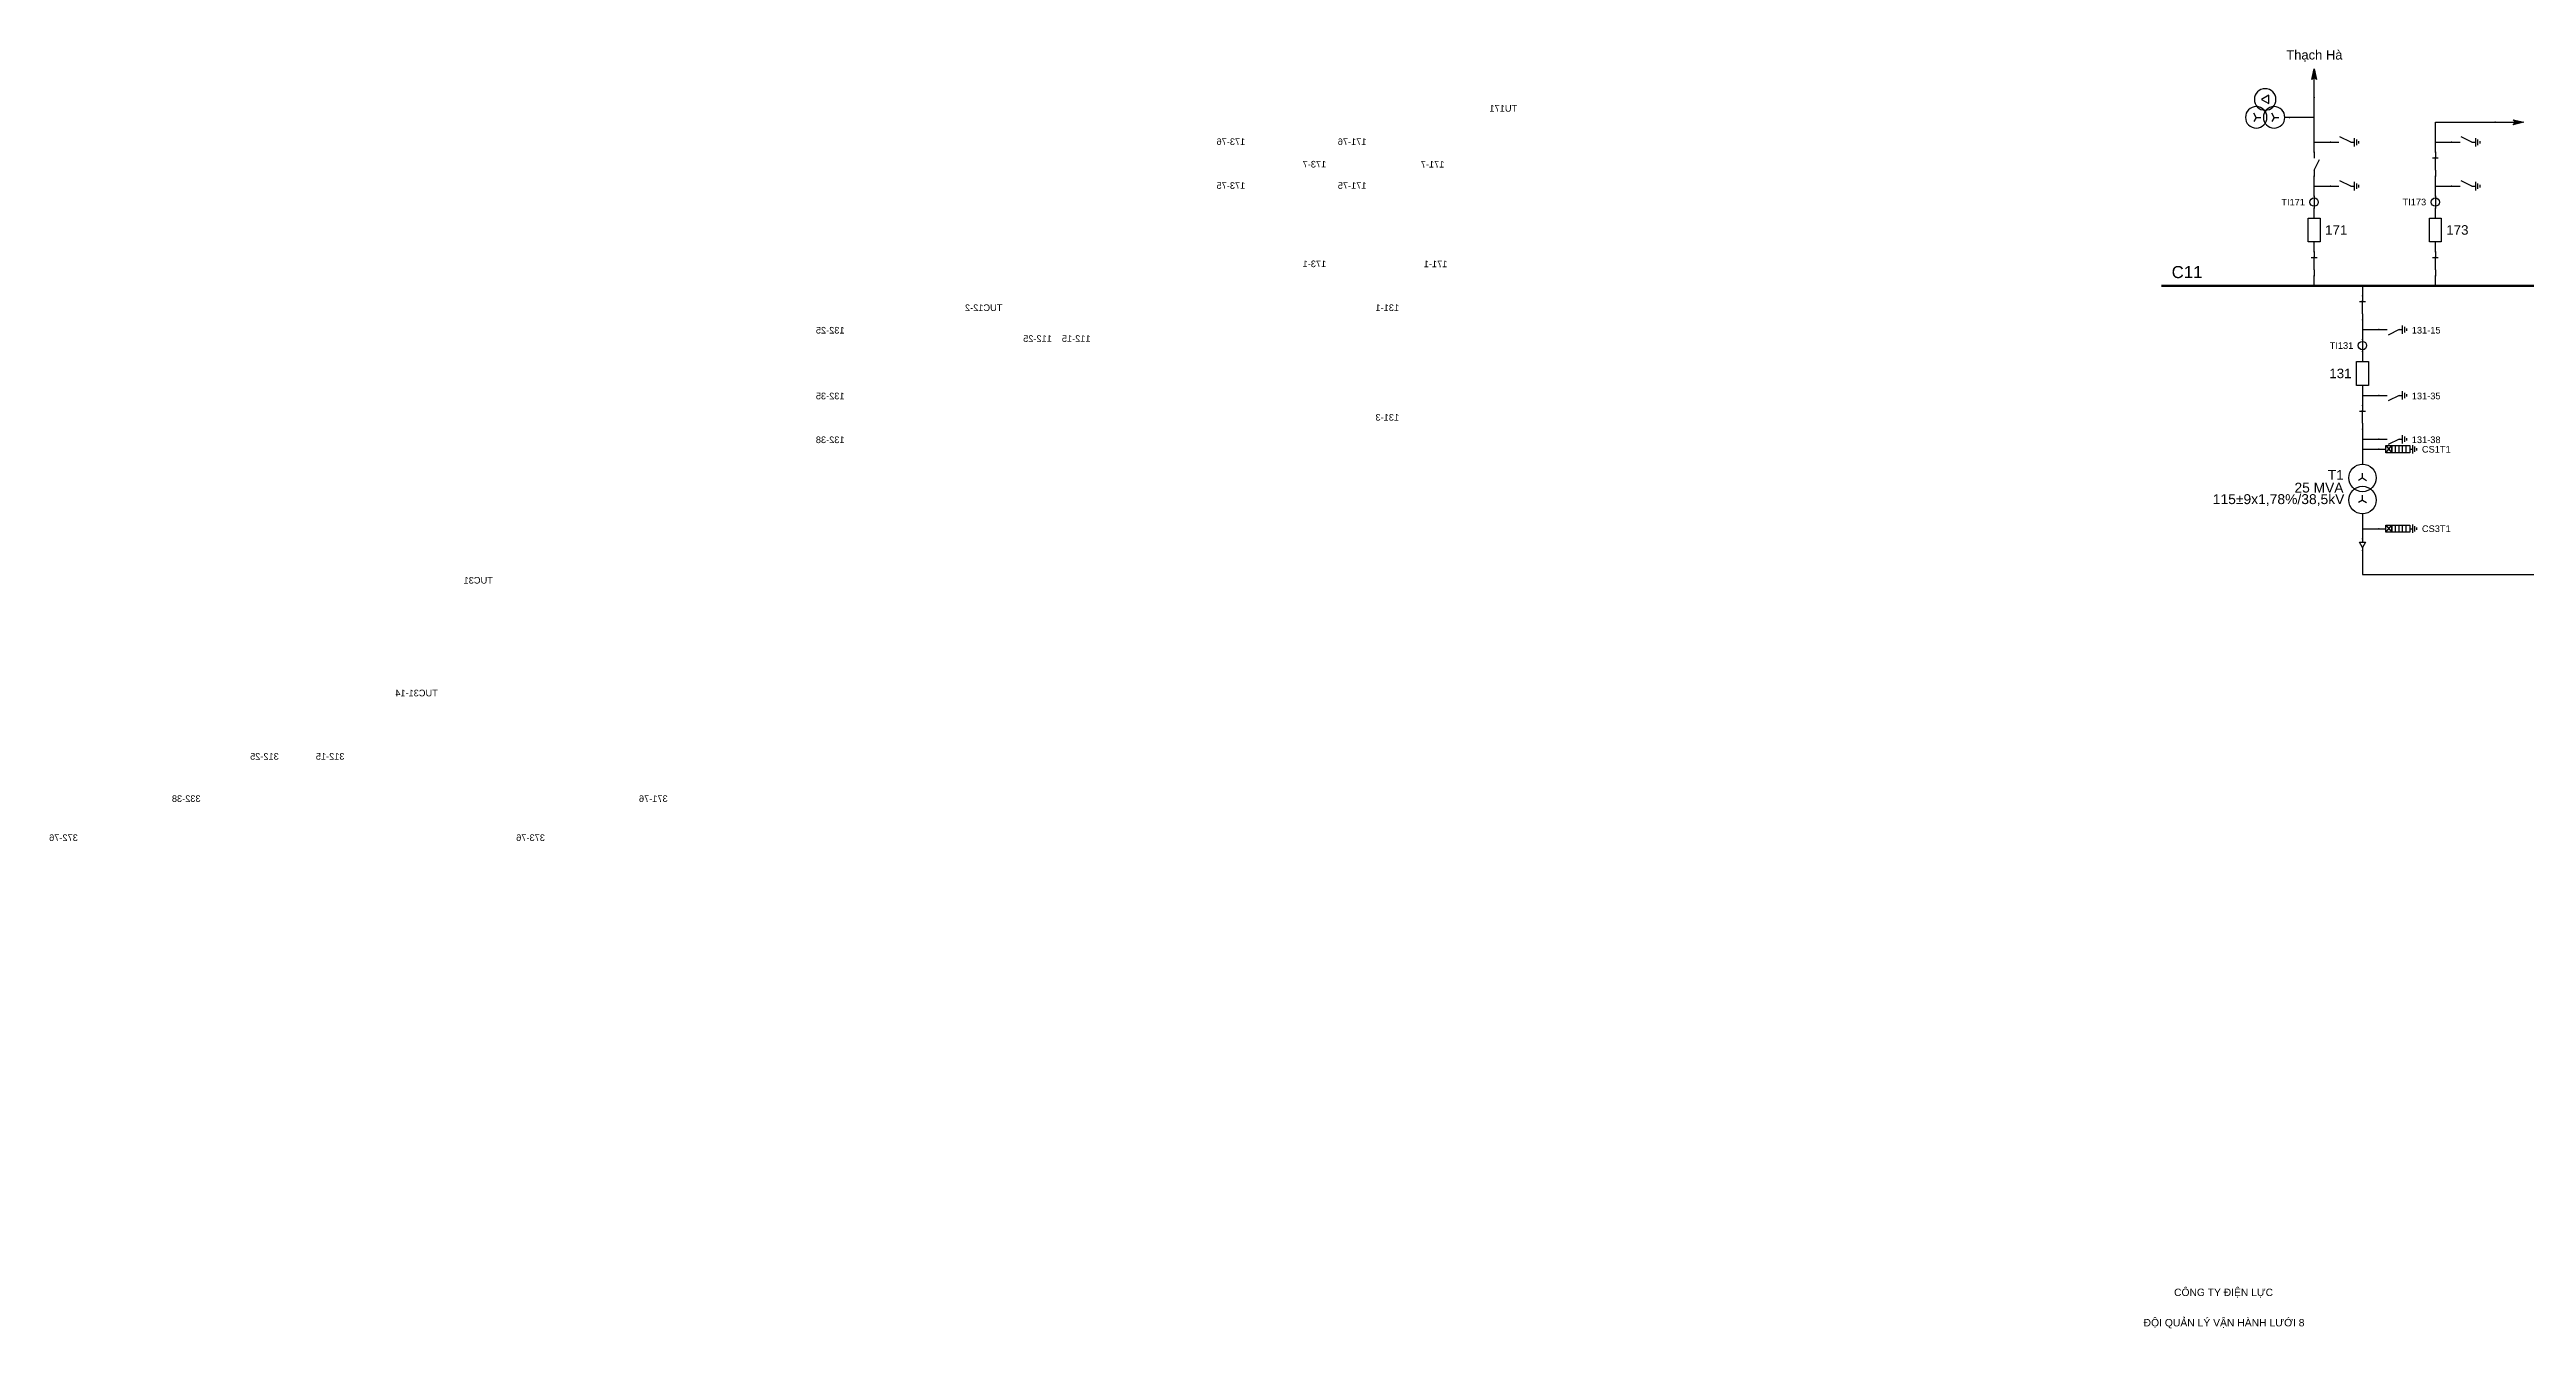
# Model space of a CAD drawing. Header units: millimetres. Extents: x -380 to 411, y 8 to 290.
# Drawn here: x -380 to 139, y 13 to 281 of the extents above; entities that cross this region are included whole.
import ezdxf

# ---------------------------------------------------------------- set-up
doc = ezdxf.new("R2010")
doc.units = ezdxf.units.MM
for name, color, linetype, lineweight in [('BUSBAR_110KV', 1, 'Continuous', 50), ('HV_110KV', 1, 'Continuous', 25), ('MV_35KV', 30, 'Continuous', 25)]:
    doc.layers.add(name, color=color, linetype=linetype, lineweight=lineweight)
doc.layers.add('SYM_PORTS', color=8, linetype='Continuous', plot=False)
doc.layers.add('TEXT', color=7, linetype='Continuous')
doc.styles.add('SLD_TEXT', font='arial.ttf')

# ---------------------------------------------------------------- blocks, each defined once
blk = doc.blocks.new('SYM_DISCONNECTOR_CLOSED')
at = {"lineweight": 25}
for points in [[(-0.625, 1.25), (0.625, 1.25)], [(0, 2.5), (0, 1.25)], [(0, -1.25), (0, 1.5)], [(0, -1.25), (0, -2.5)]]:
    blk.add_lwpolyline(points, dxfattribs=at)
at = {"layer": 'SYM_PORTS'}
for p in [(0, 2.5), (0, -2.5)]:
    blk.add_point(p, dxfattribs=at)
blk.add_attdef('DEVICE_CODE', (1.625, -0.5), '', height=2)
blk = doc.blocks.new('SYM_CIRCUIT_BREAKER')
at = {"lineweight": 25}
blk.add_lwpolyline([(-1.25, 2.5), (1.25, 2.5), (1.25, -2.5), (-1.25, -2.5)], close=True, dxfattribs=at)
at = {"layer": 'SYM_PORTS'}
for p in [(0, 2.5), (0, -2.5)]:
    blk.add_point(p, dxfattribs=at)
blk.add_attdef('DEVICE_CODE', (2.25, -0.5), '', height=2)
at = {"flags": 1}
blk.add_attdef('RATING', (2.25, -3.5), '', height=2, dxfattribs=at)
blk = doc.blocks.new('SYM_CURRENT_TRANSFORMER')
at = {"lineweight": 25}
blk.add_lwpolyline([(0, 1.25), (0, -1.25)], dxfattribs=at)
blk.add_circle((0, 0), 0.875, dxfattribs=at)
at = {"layer": 'SYM_PORTS'}
for p in [(0, 1.25), (0, -1.25)]:
    blk.add_point(p, dxfattribs=at)
blk.add_attdef('DEVICE_CODE', (1.875, -1.75), '', height=2)
at = {"flags": 1}
blk.add_attdef('RATIO', (1.875, -4.75), '', height=2, dxfattribs=at)
blk = doc.blocks.new('SYM_EARTHING_SWITCH_OPEN')
at = {"lineweight": 25}
for points in [[(0, -1.25), (-1.125, 1)], [(0, 3), (0, 1.25)], [(-0.875, -2), (0.875, -2)], [(-0.5625, -2.4375), (0.5625, -2.4375)], [(-0.25, -2.875), (0.25, -2.875)], [(0, -1.25), (0, -2)]]:
    blk.add_lwpolyline(points, dxfattribs=at)
at = {"layer": 'SYM_PORTS'}
blk.add_point((0, 3), dxfattribs=at)
blk.add_attdef('DEVICE_CODE', (1.875, 0), '', height=2)
blk = doc.blocks.new('SYM_DISCONNECTOR_OPEN')
at = {"lineweight": 25}
for points in [[(0, -1.25), (-1.125, 1)], [(0, 2.5), (0, 1.25)], [(0, -1.25), (0, -2.5)]]:
    blk.add_lwpolyline(points, dxfattribs=at)
at = {"layer": 'SYM_PORTS'}
for p in [(0, 2.5), (0, -2.5)]:
    blk.add_point(p, dxfattribs=at)
blk.add_attdef('DEVICE_CODE', (1, -0.5), '', height=2)
blk = doc.blocks.new('SYM_VOLTAGE_TRANSFORMER')
at = {"lineweight": 25}
for points in [[(0, 1.375), (-0.8625, 0.875)], [(0, 4.625), (0, 3.625)], [(0, 1.375), (0, 2.375)], [(0, 1.375), (0.8625, 0.875)], [(0, -2.375), (-0.8625, -2.875)], [(0, -2.375), (0, -1.375)], [(0, -2.375), (0.8625, -2.875)]]:
    blk.add_lwpolyline(points, dxfattribs=at)
blk.add_lwpolyline([(2.875, 0.25), (4.625, 0.25), (3.75, -1.25)], close=True, dxfattribs=at)
for centre in [(0, 1.375), (3.75, -0.5), (0, -2.375)]:
    blk.add_circle(centre, 2.25, dxfattribs=at)
at = {"layer": 'SYM_PORTS'}
blk.add_point((0, 4.625), dxfattribs=at)
blk.add_attdef('DEVICE_CODE', (7, 1.625), '', height=2)
at = {"flags": 1}
blk.add_attdef('RATIO', (7, -1.375), '', height=2, dxfattribs=at)
blk = doc.blocks.new('SYM_LINE_FEEDER_ARROW')
blk.add_hatch(color=7).paths.add_polyline_path([(0, -3), (-0.5, -0.75), (0, -1.25), (0.5, -0.75)])
at = {"lineweight": 25}
blk.add_lwpolyline([(0, 3), (0, -1.25)], dxfattribs=at)
blk.add_lwpolyline([(0, -3), (-0.5, -0.75), (0, -1.25), (0.5, -0.75)], close=True, dxfattribs=at)
at = {"layer": 'SYM_PORTS'}
blk.add_point((0, 3), dxfattribs=at)
blk.add_attdef('LINE_NAME', (1.5, 0), '', height=2)
blk = doc.blocks.new('SYM_SURGE_ARRESTER')
at = {"lineweight": 25}
for points in [[(-0.75, 2.5), (0.75, 2.5), (0.75, 1.25), (-0.75, 1.25)], [(-0.75, 1.25), (0.75, 1.25), (0.75, -2.5), (-0.75, -2.5)]]:
    blk.add_lwpolyline(points, close=True, dxfattribs=at)
for points in [[(-0.75, 2.5), (0.75, 1.25)], [(0.75, 2.5), (-0.75, 1.25)], [(-0.75, 0.5), (0.75, 0.5)], [(0, 4), (0, 2.5)], [(-0.875, -3.125), (0.875, -3.125)], [(-0.75, -0.25), (0.75, -0.25)], [(-0.75, -1), (0.75, -1)], [(-0.75, -1.75), (0.75, -1.75)], [(-0.5625, -3.5625), (0.5625, -3.5625)], [(-0.25, -4), (0.25, -4)], [(0, -2.5), (0, -3.125)]]:
    blk.add_lwpolyline(points, dxfattribs=at)
at = {"layer": 'SYM_PORTS'}
blk.add_point((0, 4), dxfattribs=at)
blk.add_attdef('DEVICE_CODE', (1.875, 1), '', height=2)
blk = doc.blocks.new('SYM_TRANSFORMER_2W')
at = {"lineweight": 25}
for points in [[(0, 2.3125), (-0.8625, 1.8125)], [(0, 2.3125), (0, 3.3125)], [(0, 2.3125), (0.8625, 1.8125)], [(0, -2.3125), (-0.8625, -2.8125)], [(0, -2.3125), (0, -1.3125)], [(0, -2.3125), (0.8625, -2.8125)]]:
    blk.add_lwpolyline(points, dxfattribs=at)
for centre in [(0, 2.3125), (0, -2.3125)]:
    blk.add_circle(centre, 2.875, dxfattribs=at)
at = {"layer": 'SYM_PORTS'}
for p in [(0, 5.1875), (0, -5.1875)]:
    blk.add_point(p, dxfattribs=at)
blk.add_attdef('DEVICE_CODE', (3.875, 2.1875), '', height=2)
at = {"flags": 1}
for tag, p in [('POWER', (3.875, -0.8125)), ('VOLTAGE_RATIO', (3.875, -3.8125))]:
    blk.add_attdef(tag, p, '', height=2, dxfattribs=at)
blk = doc.blocks.new('SYM_CABLE_TERMINATION')
at = {"lineweight": 25}
blk.add_lwpolyline([(-0.625, 0.5), (0.625, 0.5), (0, -0.625)], close=True, dxfattribs=at)
for points in [[(0, 1.25), (0, 0.5)], [(0, -0.625), (0, -1.25)]]:
    blk.add_lwpolyline(points, dxfattribs=at)
at = {"layer": 'SYM_PORTS'}
for p in [(0, 1.25), (0, -1.25)]:
    blk.add_point(p, dxfattribs=at)

msp = doc.modelspace()

# ---------------------------------------------------------------- linework, layer by layer
at = {"layer": 'BUSBAR_110KV', "const_width": 0.481}
msp.add_lwpolyline([(62.1, 231.1), (155.98, 231.1)], dxfattribs=at)
at = {"layer": 'HV_110KV'}
for points in [[(94.12, 266.37), (94.12, 270.55)], [(94.12, 266.37), (88.99, 266.37)], [(94.12, 261.14), (94.12, 266.37)], [(119.52, 261.14), (119.52, 265.33), (132.06, 265.33)], [(94.12, 259.05), (94.12, 261.14)], [(94.12, 261.14), (97.54, 261.14)], [(119.52, 259.05), (119.52, 261.14)], [(119.52, 261.14), (122.94, 261.14)], [(94.12, 251.96), (94.12, 254.05)], [(94.12, 249.87), (94.12, 251.96)], [(94.12, 251.96), (97.54, 251.96)], [(119.52, 251.96), (119.52, 254.05)], [(119.52, 249.87), (119.52, 251.96)], [(119.52, 251.96), (122.94, 251.96)], [(94.12, 245.28), (94.12, 247.37)], [(119.52, 245.28), (119.52, 247.37)], [(94.12, 238.19), (94.12, 240.28)], [(119.52, 238.19), (119.52, 240.28)], [(94.12, 231.1), (94.12, 233.19)], [(104.25, 231.1), (104.25, 229)], [(119.52, 231.1), (119.52, 233.19)], [(104.25, 224), (104.25, 221.91)], [(104.25, 221.91), (107.67, 221.91)], [(104.25, 221.91), (104.25, 219.82)], [(104.25, 217.32), (104.25, 215.23)], [(104.25, 210.23), (104.25, 208.14)], [(104.25, 208.14), (107.67, 208.14)], [(104.25, 208.14), (104.25, 206.05)], [(104.25, 201.05), (104.25, 198.96)], [(104.25, 198.96), (107.67, 198.96)], [(104.25, 198.96), (104.25, 196.87)], [(104.25, 196.87), (107.67, 196.87)], [(104.25, 196.87), (104.25, 193.73)]]:
    msp.add_lwpolyline(points, dxfattribs=at)
at = {"layer": 'MV_35KV'}
for points in [[(104.25, 183.35), (104.25, 180.22)], [(104.25, 180.22), (107.67, 180.22)], [(104.25, 180.22), (104.25, 178.13)], [(104.25, 175.63), (104.25, 172.93), (104.25, 170.66), (267.26, 170.66), (267.26, 167.96)]]:
    msp.add_lwpolyline(points, dxfattribs=at)

# ---------------------------------------------------------------- block references
at = {"layer": 'HV_110KV'}
for p, rotation in [((94.12, 273.55), 180), ((135.06, 265.33), 90)]:
    msp.add_blockref('SYM_LINE_FEEDER_ARROW', p, dxfattribs=dict(at, rotation=rotation))
ref = msp.add_blockref('SYM_VOLTAGE_TRANSFORMER', (84.36, 266.37), dxfattribs=dict(at, xscale=-1, rotation=270))
ref.add_attrib('DEVICE_CODE', 'TU171', (72.88, 267.56), dxfattribs={"layer": 'TEXT', "extrusion": (0, 0, -1), "height": 1.385, "style": 'SLD_TEXT'})
ref = msp.add_blockref('SYM_EARTHING_SWITCH_OPEN', (125.94, 261.14), dxfattribs=dict(at, xscale=-1, rotation=90))
ref.add_attrib('DEVICE_CODE', '173-76', (129.86, 260.58), dxfattribs={"layer": 'TEXT', "extrusion": (0, 0, -1), "height": 1.385, "style": 'SLD_TEXT'})
ref = msp.add_blockref('SYM_EARTHING_SWITCH_OPEN', (100.54, 261.14), dxfattribs=dict(at, xscale=-1, rotation=90))
ref.add_attrib('DEVICE_CODE', '171-76', (104.46, 260.58), dxfattribs={"layer": 'TEXT', "extrusion": (0, 0, -1), "height": 1.385, "style": 'SLD_TEXT'})
ref = msp.add_blockref('SYM_DISCONNECTOR_CLOSED', (119.52, 256.55), dxfattribs=dict(at, xscale=-1))
ref.add_attrib('DEVICE_CODE', '173-7', (112.9, 255.87), dxfattribs={"layer": 'TEXT', "extrusion": (0, 0, -1), "height": 1.385, "style": 'SLD_TEXT'})
ref = msp.add_blockref('SYM_DISCONNECTOR_OPEN', (94.12, 256.55), dxfattribs=dict(at, xscale=-1))
ref.add_attrib('DEVICE_CODE', '171-7', (88.13, 255.86), dxfattribs={"layer": 'TEXT', "extrusion": (0, 0, -1), "height": 1.385, "style": 'SLD_TEXT'})
ref = msp.add_blockref('SYM_EARTHING_SWITCH_OPEN', (125.94, 251.96), dxfattribs=dict(at, xscale=-1, rotation=90))
ref.add_attrib('DEVICE_CODE', '173-75', (129.86, 251.4), dxfattribs={"layer": 'TEXT', "extrusion": (0, 0, -1), "height": 1.385, "style": 'SLD_TEXT'})
ref = msp.add_blockref('SYM_EARTHING_SWITCH_OPEN', (100.54, 251.96), dxfattribs=dict(at, xscale=-1, rotation=90))
ref.add_attrib('DEVICE_CODE', '171-75', (104.46, 251.4), dxfattribs={"layer": 'TEXT', "extrusion": (0, 0, -1), "height": 1.385, "style": 'SLD_TEXT'})
ref = msp.add_blockref('SYM_CURRENT_TRANSFORMER', (94.12, 248.62), dxfattribs=at)
ref.add_attrib('DEVICE_CODE', 'TI171', (87.25, 247.92), dxfattribs={"layer": 'TEXT', "height": 1.385, "style": 'SLD_TEXT'})
ref = msp.add_blockref('SYM_CURRENT_TRANSFORMER', (119.52, 248.62), dxfattribs=at)
ref.add_attrib('DEVICE_CODE', 'TI173', (112.65, 247.94), dxfattribs={"layer": 'TEXT', "height": 1.385, "style": 'SLD_TEXT'})
ref = msp.add_blockref('SYM_CIRCUIT_BREAKER', (94.12, 242.78), dxfattribs=at)
ref.add_attrib('DEVICE_CODE', '171', (96.42, 241.78), dxfattribs={"layer": 'TEXT', "height": 1.996, "style": 'SLD_TEXT'})
ref = msp.add_blockref('SYM_CIRCUIT_BREAKER', (119.52, 242.78), dxfattribs=at)
ref.add_attrib('DEVICE_CODE', '173', (121.81, 241.79), dxfattribs={"layer": 'TEXT', "height": 1.997, "style": 'SLD_TEXT'})
ref = msp.add_blockref('SYM_DISCONNECTOR_CLOSED', (119.52, 235.69), dxfattribs=dict(at, xscale=-1))
ref.add_attrib('DEVICE_CODE', '173-1', (112.9, 235), dxfattribs={"layer": 'TEXT', "extrusion": (0, 0, -1), "height": 1.385, "style": 'SLD_TEXT'})
ref = msp.add_blockref('SYM_DISCONNECTOR_CLOSED', (94.12, 235.69), dxfattribs=dict(at, xscale=-1))
ref.add_attrib('DEVICE_CODE', '171-1', (87.5, 234.99), dxfattribs={"layer": 'TEXT', "extrusion": (0, 0, -1), "height": 1.385, "style": 'SLD_TEXT'})
ref = msp.add_blockref('SYM_DISCONNECTOR_CLOSED', (190.28, 226.5), dxfattribs=dict(at, xscale=-1))
ref.add_attrib('DEVICE_CODE', 'TUC12-2', (180.76, 225.81), dxfattribs={"layer": 'TEXT', "extrusion": (0, 0, -1), "height": 1.385, "style": 'SLD_TEXT'})
ref = msp.add_blockref('SYM_DISCONNECTOR_CLOSED', (104.25, 226.5), dxfattribs=dict(at, xscale=-1))
ref.add_attrib('DEVICE_CODE', '131-1', (97.63, 225.82), dxfattribs={"layer": 'TEXT', "extrusion": (0, 0, -1), "height": 1.385, "style": 'SLD_TEXT'})
ref = msp.add_blockref('SYM_EARTHING_SWITCH_OPEN', (167.25, 224.67), dxfattribs=dict(at, xscale=-1))
ref.add_attrib('DEVICE_CODE', '112-25', (170.39, 219.36), dxfattribs={"layer": 'TEXT', "extrusion": (0, 0, -1), "height": 1.385, "style": 'SLD_TEXT'})
ref = msp.add_blockref('SYM_EARTHING_SWITCH_OPEN', (165.16, 224.67), dxfattribs=dict(at, xscale=-1))
ref.add_attrib('DEVICE_CODE', '112-15', (162.28, 219.36), dxfattribs={"layer": 'TEXT', "extrusion": (0, 0, -1), "height": 1.385, "style": 'SLD_TEXT'})
ref = msp.add_blockref('SYM_EARTHING_SWITCH_OPEN', (223.77, 221.91), dxfattribs=dict(at, xscale=-1, rotation=270))
ref.add_attrib('DEVICE_CODE', '132-25', (213.83, 221.1), dxfattribs={"layer": 'TEXT', "extrusion": (0, 0, -1), "height": 1.385, "style": 'SLD_TEXT'})
ref = msp.add_blockref('SYM_CURRENT_TRANSFORMER', (104.25, 218.57), dxfattribs=at)
ref.add_attrib('DEVICE_CODE', 'TI131', (97.38, 217.89), dxfattribs={"layer": 'TEXT', "height": 1.385, "style": 'SLD_TEXT'})
ref = msp.add_blockref('SYM_EARTHING_SWITCH_OPEN', (110.67, 221.91), dxfattribs=dict(at, rotation=90))
ref.add_attrib('DEVICE_CODE', '131-15', (114.59, 221.1), dxfattribs={"layer": 'TEXT', "height": 1.385, "style": 'SLD_TEXT'})
ref = msp.add_blockref('SYM_CIRCUIT_BREAKER', (104.25, 212.73), dxfattribs=at)
ref.add_attrib('DEVICE_CODE', '131', (97.3, 211.75), dxfattribs={"layer": 'TEXT', "height": 1.997, "style": 'SLD_TEXT'})
ref = msp.add_blockref('SYM_EARTHING_SWITCH_OPEN', (223.77, 208.14), dxfattribs=dict(at, xscale=-1, rotation=270))
ref.add_attrib('DEVICE_CODE', '132-35', (213.83, 207.33), dxfattribs={"layer": 'TEXT', "extrusion": (0, 0, -1), "height": 1.385, "style": 'SLD_TEXT'})
ref = msp.add_blockref('SYM_EARTHING_SWITCH_OPEN', (110.67, 208.14), dxfattribs=dict(at, rotation=90))
ref.add_attrib('DEVICE_CODE', '131-35', (114.59, 207.33), dxfattribs={"layer": 'TEXT', "height": 1.385, "style": 'SLD_TEXT'})
ref = msp.add_blockref('SYM_DISCONNECTOR_CLOSED', (104.25, 203.55), dxfattribs=dict(at, xscale=-1))
ref.add_attrib('DEVICE_CODE', '131-3', (97.63, 202.86), dxfattribs={"layer": 'TEXT', "extrusion": (0, 0, -1), "height": 1.385, "style": 'SLD_TEXT'})
ref = msp.add_blockref('SYM_EARTHING_SWITCH_OPEN', (223.77, 198.96), dxfattribs=dict(at, xscale=-1, rotation=270))
ref.add_attrib('DEVICE_CODE', '132-38', (213.83, 198.15), dxfattribs={"layer": 'TEXT', "extrusion": (0, 0, -1), "height": 1.385, "style": 'SLD_TEXT'})
ref = msp.add_blockref('SYM_EARTHING_SWITCH_OPEN', (110.67, 198.96), dxfattribs=dict(at, rotation=90))
ref.add_attrib('DEVICE_CODE', '131-38', (114.59, 198.15), dxfattribs={"layer": 'TEXT', "height": 1.385, "style": 'SLD_TEXT'})
ref = msp.add_blockref('SYM_SURGE_ARRESTER', (111.67, 196.87), dxfattribs=dict(at, rotation=90))
ref.add_attrib('DEVICE_CODE', 'CS1T1', (116.71, 196.17), dxfattribs={"layer": 'TEXT', "height": 1.385, "style": 'SLD_TEXT'})
ref = msp.add_blockref('SYM_TRANSFORMER_2W', (104.25, 188.54), dxfattribs=at)
ref.add_attrib('DEVICE_CODE', 'T1', (96.99, 190.47), dxfattribs={"layer": 'TEXT', "height": 2.046, "style": 'SLD_TEXT'})
at = {"layer": 'MV_35KV'}
msp.add_blockref('SYM_CABLE_TERMINATION', (104.25, 176.88), dxfattribs=at)
ref = msp.add_blockref('SYM_SURGE_ARRESTER', (111.67, 180.22), dxfattribs=dict(at, rotation=90))
ref.add_attrib('DEVICE_CODE', 'CS3T1', (116.71, 179.53), dxfattribs={"layer": 'TEXT', "height": 1.385, "style": 'SLD_TEXT'})
ref = msp.add_blockref('SYM_VOLTAGE_TRANSFORMER', (288.73, 163.04), dxfattribs=dict(at, xscale=-1, rotation=180))
ref.add_attrib('DEVICE_CODE', 'TUC31', (287.54, 168.73), dxfattribs={"layer": 'TEXT', "extrusion": (0, 0, -1), "height": 1.385, "style": 'SLD_TEXT'})
ref = msp.add_blockref('SYM_EARTHING_SWITCH_OPEN', (295.15, 145.69), dxfattribs=dict(at, xscale=-1, rotation=90))
ref.add_attrib('DEVICE_CODE', 'TUC31-14', (299.07, 145.12), dxfattribs={"layer": 'TEXT', "extrusion": (0, 0, -1), "height": 1.385, "style": 'SLD_TEXT'})
ref = msp.add_blockref('SYM_EARTHING_SWITCH_OPEN', (335.28, 137.17), dxfattribs=dict(at, xscale=-1))
ref.add_attrib('DEVICE_CODE', '312-25', (332.39, 131.86), dxfattribs={"layer": 'TEXT', "extrusion": (0, 0, -1), "height": 1.385, "style": 'SLD_TEXT'})
ref = msp.add_blockref('SYM_EARTHING_SWITCH_OPEN', (321.5, 137.17), dxfattribs=dict(at, xscale=-1))
ref.add_attrib('DEVICE_CODE', '312-15', (318.62, 131.86), dxfattribs={"layer": 'TEXT', "extrusion": (0, 0, -1), "height": 1.385, "style": 'SLD_TEXT'})
ref = msp.add_blockref('SYM_EARTHING_SWITCH_OPEN', (358.72, 123.82), dxfattribs=dict(at, xscale=-1, rotation=270))
ref.add_attrib('DEVICE_CODE', '332-38', (348.78, 123.01), dxfattribs={"layer": 'TEXT', "extrusion": (0, 0, -1), "height": 1.385, "style": 'SLD_TEXT'})
ref = msp.add_blockref('SYM_EARTHING_SWITCH_OPEN', (260.84, 123.82), dxfattribs=dict(at, xscale=-1, rotation=270))
ref.add_attrib('DEVICE_CODE', '371-76', (250.9, 123.01), dxfattribs={"layer": 'TEXT', "extrusion": (0, 0, -1), "height": 1.385, "style": 'SLD_TEXT'})
ref = msp.add_blockref('SYM_EARTHING_SWITCH_OPEN', (384.44, 115.64), dxfattribs=dict(at, xscale=-1, rotation=270))
ref.add_attrib('DEVICE_CODE', '372-76', (374.5, 114.83), dxfattribs={"layer": 'TEXT', "extrusion": (0, 0, -1), "height": 1.385, "style": 'SLD_TEXT'})
ref = msp.add_blockref('SYM_EARTHING_SWITCH_OPEN', (286.56, 115.64), dxfattribs=dict(at, xscale=-1, rotation=270))
ref.add_attrib('DEVICE_CODE', '373-76', (276.62, 114.83), dxfattribs={"layer": 'TEXT', "extrusion": (0, 0, -1), "height": 1.385, "style": 'SLD_TEXT'})

# ---------------------------------------------------------------- texts
at = {"layer": 'TEXT', "attachment_point": 7, "style": 'SLD_TEXT'}
for s, insert, char_height in [('Thạch Hà', (88.28, 278.05), 1.946), ('C11', (64.26, 232.67), 2.526), ('115±9x1,78%/38,5kV', (72.88, 184.99), 2.0789), ('25 MVA', (90.01, 187.76), 2.063), ('CÔNG TY ĐIỆN LỰC', (64.77, 19.2), 1.5415), ('ĐỘI QUẢN LÝ VẬN HÀNH LƯỚI 8', (58.38, 12.75), 1.5523)]:
    msp.add_mtext(s, dxfattribs=dict(at, insert=insert, char_height=char_height))

doc.saveas('drawing.dxf')
